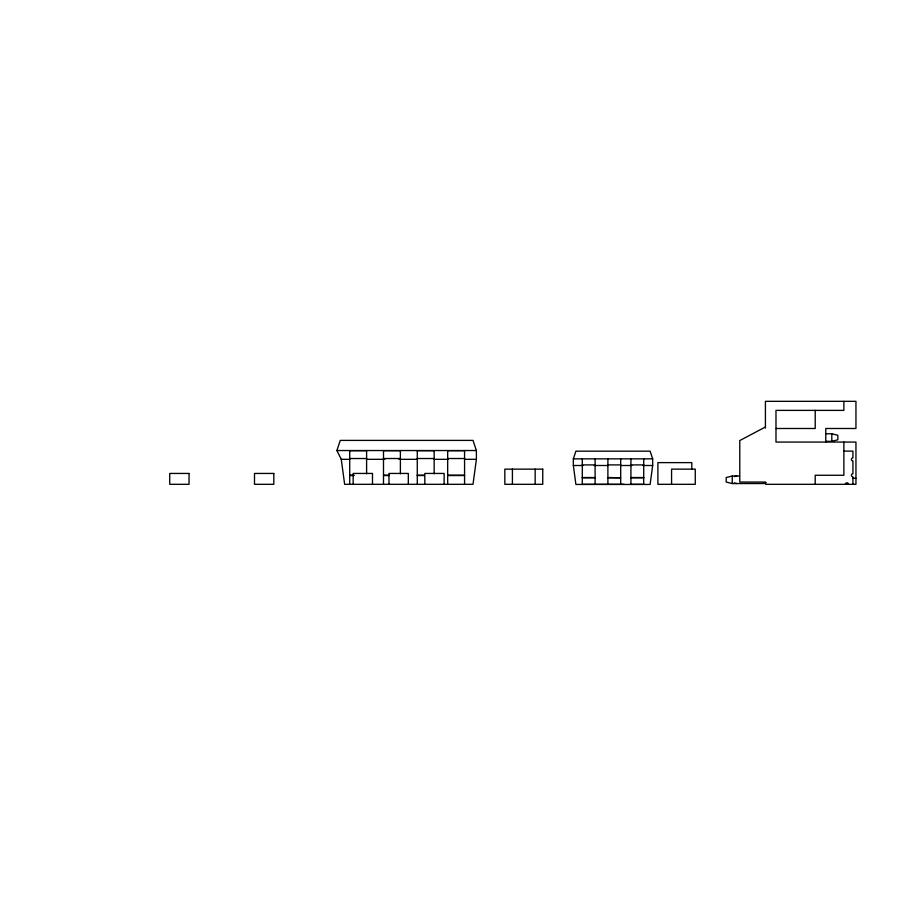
<?xml version="1.0" encoding="UTF-8"?>
<svg xmlns="http://www.w3.org/2000/svg" width="901" height="901" viewBox="0 0 901 901"><rect width="100%" height="100%" fill="white"/><g stroke="black" fill="none" stroke-linecap="round" stroke-linejoin="round"><path stroke-width="1.35" d="M476.381 459.319L473.014 484.31L344.644 484.31L341.265 459.319L336.895 450.534L340.263 440.398L473.014 440.398L476.381 450.534L476.381 459.319L465.13 459.319M652.673 465.502L650.117 484.445L575.897 484.445L573.34 465.502L573.34 458.857L575.897 451.176L650.117 451.176L652.673 458.857L652.673 465.502L642.931 465.502M765.422 426.984L739.777 440.555L739.777 482.046L765.422 482.046L765.422 484.31L855.95 484.31L855.95 442.064L775.986 442.064L775.986 410.383L843.877 410.383L843.877 401.328M766.177 482.553L765.287 482.981A7.546 7.546 0 0 1 762.404 483.555L732.231 483.555L726.195 482.046L726.195 477.53L732.231 476.021L739.484 476.021M826.318 441.31L831.814 441.31L837.84 439.801L837.84 435.284L831.814 433.775L826.318 433.775M734.338 476.618L736.759 476.021M775.986 428.493L815.214 428.493L815.214 410.383M336.895 450.534L476.381 450.534M349.712 450.68L366.606 450.68M383.499 450.68L400.382 450.68M417.276 450.68L434.158 450.68M447.673 450.68L464.567 450.68M843.877 451.119L852.932 451.119L852.932 457.911A1.509 1.509 0 0 0 851.422 459.42A1.509 1.509 0 0 0 852.932 460.929L852.932 473.757A1.509 1.509 0 0 0 851.422 475.266A1.509 1.509 0 0 0 852.932 476.775L852.932 484.31M349.712 458.519L366.606 458.519M383.499 458.519L400.382 458.519M417.276 458.519L434.158 458.519M447.673 458.519L464.567 458.519M573.34 458.857L652.673 458.857M341.265 459.319L349.712 459.319M366.606 459.319L384.907 459.319M398.974 459.319L417.276 459.319M434.158 459.319L448.236 459.319M582.294 464.905L595.099 464.905M607.893 464.905L620.688 464.905M630.925 464.905L643.719 464.905M573.34 465.502L583.082 465.502M594.221 465.502L608.141 465.502M620.665 465.502L631.792 465.502M349.712 475.199L353.935 475.199M383.499 475.199L389.119 475.199M417.276 475.199L424.315 475.199M447.673 475.199L464.567 475.199M349.712 475.537L353.935 475.537M383.499 475.537L389.119 475.537M417.276 475.537L424.315 475.537M447.673 475.537L464.567 475.537M582.294 477.53L595.099 477.53M630.925 477.53L643.719 477.53M582.294 477.789L595.099 477.789M607.893 477.789L620.688 477.789L607.893 477.53M630.925 477.789L643.719 477.789M852.932 478.285L855.95 478.285M582.294 484.333L624.021 484.31M630.925 484.333L643.719 484.333M734.338 482.959L736.759 483.555M843.877 442.064L843.877 475.266L815.214 475.266L815.214 484.31M831.814 433.775L831.814 441.31M825.778 442.064L825.778 428.493L855.95 428.493L855.95 401.328L765.422 401.328L765.422 428.11M732.231 476.021L732.231 483.555M691.799 469.398L691.799 462.618L657.899 462.618L657.899 484.31L695.268 484.31L695.268 469.139L671.572 469.139L671.572 484.31M643.719 458.857L643.719 484.445M630.925 458.857L630.925 484.445M620.688 458.857L620.688 484.445M607.893 458.857L607.893 484.445M595.099 458.857L595.099 484.445M582.294 458.857L582.294 484.445M535.16 469.139L535.16 484.31M512.41 469.139L512.41 484.31M464.567 450.534L464.567 484.31M447.673 450.534L447.673 484.31M444.137 484.31L444.137 473.442L424.81 473.442L424.81 484.31M434.158 450.534L434.158 473.802M417.276 450.534L417.276 484.31M408.311 484.31L408.311 473.442L388.984 473.442L388.984 484.31M400.382 450.534L400.382 473.802M383.499 450.534L383.499 484.31M372.485 484.31L372.485 473.442L353.158 473.442L353.158 484.31M366.606 450.534L366.606 473.802M349.712 450.534L349.712 484.31M845.386 484.31A1.509 1.509 0 0 1 846.895 482.801A1.509 1.509 0 0 1 848.404 484.31M542.751 469.139L504.83 469.139L504.83 484.31L542.751 484.31L542.751 469.139M189.052 473.442L169.737 473.442L169.737 484.31L189.052 484.31L189.052 473.442M273.814 473.442L254.499 473.442L254.499 484.31L273.814 484.31L273.814 473.442"/></g></svg>
